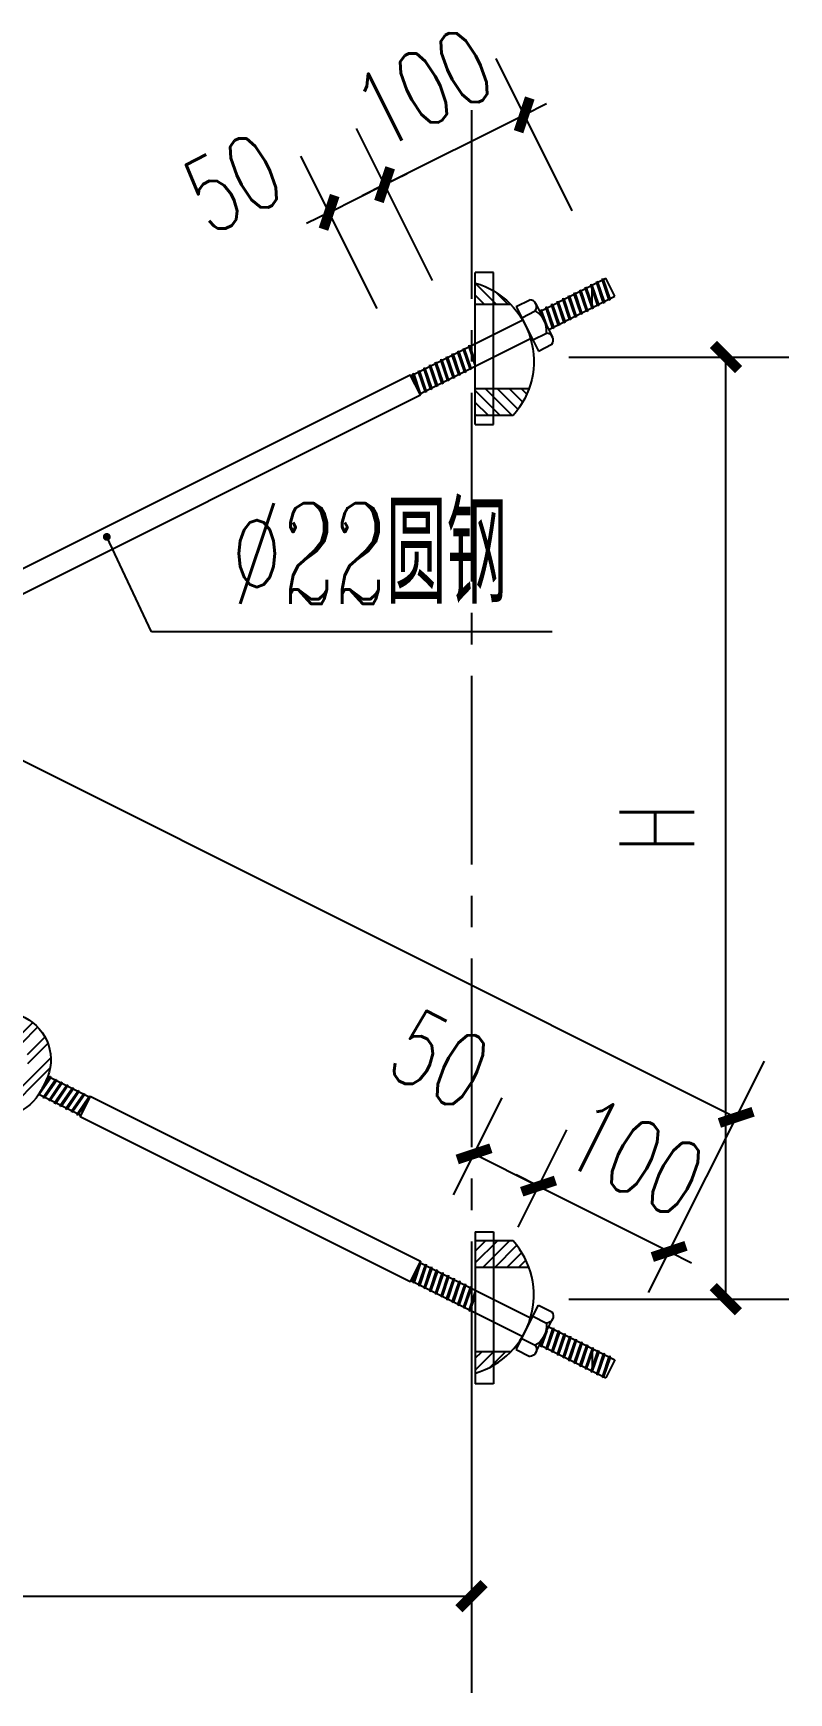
# Model space of a CAD drawing. Extents: x -17471 to 313636, y -71590 to 757901.
# Drawn here: x 203446 to 207579, y 704707 to 713785 of the extents above; entities that cross this region are included whole.
import ezdxf
from ezdxf.enums import TextEntityAlignment as Align

# ---------------------------------------------------------------- set-up
doc = ezdxf.new("R2010")
doc.units = 0
doc.header["$LTSCALE"] = 1000
doc.header["$MEASUREMENT"] = 0
for name, pattern in [('ACAD_ISO10W100', [18, 12, -3, 0, -3]), ('CENTER2', [1.125, 0.75, -0.125, 0.125, -0.125]), ('CONTINUOUS1', [0]), ('DASHED', [0.75, 0.5, -0.25])]:
    doc.linetypes.add(name, pattern=pattern)
for name, color, linetype in [('003_THICK', 7, 'CONTINUOUS1'), ('LAYER4', 4, 'Continuous'), ('PUB_DIM', 3, 'Continuous'), ('THIN', 7, 'Continuous'), ('刚架', 2, 'Continuous'), ('填充', 8, 'Continuous'), ('支撑', 4, 'Continuous'), ('板', 4, 'Continuous'), ('标注', 7, 'Continuous'), ('轴线', 3, 'ACAD_ISO10W100')]:
    doc.layers.add(name, color=color, linetype=linetype)
doc.layers.add('Z-详图标注', color=3, linetype='Continuous', lineweight=18)
doc.styles.add('_TCH_DIM_T3', font='SIMPLEX', dxfattribs={"width": 0.705882, "bigfont": 'GBCBIG'})
doc.styles.add('TSSD_Label', font='complex.shx', dxfattribs={"width": 0.7, "bigfont": 'hztxt.shx'})
doc.dimstyles.new('_TCH_ARCH&&100', dxfattribs={"dimtxt": 297.5, "dimasz": 100, "dimexe": 250, "dimexo": 300, "dimgap": 126.25, "dimtad": 1, "dimdec": 0, "dimzin": 0, "dimdsep": 46, "dimtxsty": '_TCH_DIM_T3', "dimblk": 'ARCHTICK', "dimcen": 0.09, "dimclrt": 7, "dimazin": 2, "dimtfac": 1, "dimtdec": 0, "dimtix": 1, "dimtmove": 2, "dimatfit": 3, "dimfxl": 0, "dimtolj": 1, "dimtzin": 0, "dimarcsym": 0})

# ---------------------------------------------------------------- blocks, each defined once
blk = doc.blocks.new('*X665')
at = {"layer": '填充', "linetype": 'Continuous'}
for p, q in [((15640600.8, -855722.4), (15640673.6, -855649.5)), ((15640617.5, -855628.6), (15640625.4, -855620.6)), ((15640624.1, -855741.2), (15640695.3, -855670.1)), ((15640650.5, -855792), (15640728.2, -855714.3)), ((15640651.4, -855833.3), (15640741.3, -855743.4)), ((15640495.4, -856066.4), (15640753.3, -855808.5)), ((15640536.3, -856067.7), (15640749.9, -855854.1)), ((15640406.5, -856036), (15640482.7, -855959.8)), ((15640424.9, -855940.4), (15640430.5, -855934.9)), ((15640435.2, -856049.5), (15640517.3, -855967.4))]:
    blk.add_line(p, q, dxfattribs=at)
blk = doc.blocks.new('A$C3B5F1999')
at = {"layer": '板', "lineweight": -3}
h = blk.add_hatch(dxfattribs=at)
h.set_pattern_fill('ANSI31', color=256, scale=11.25, style=0)
h.set_pattern_definition([(225, (1544786.093, 1161578.04), (25.25697034, -25.25697034), [])])
h.paths.add_polyline_path([(227.3, 494.1, 0.095394), (160.5, 606.6), (0, 606.6), (0, 494.1)])
h.paths.add_polyline_path([(0, 135.7), (0, 44.9, 0.128822), (150.1, 135.7)])
for p, q in [((0, 645.3), (76.8, 645.3)), ((0, 645.3), (0, 0)), ((76.8, 645.3), (76.8, 0)), ((160.5, 606.6), (0, 606.6)), ((160.5, 606.6), (0, 606.6)), ((227.3, 494.1), (0, 494.1)), ((150.1, 135.7), (0, 135.7)), ((76.8, 0), (0, 0))]:
    blk.add_line(p, q, dxfattribs=at)
blk.add_arc((-98.2, 376.8), 346.1, 286.4909, 41.61835, dxfattribs=at)
blk = doc.blocks.new('_ArchTick')
at = {"color": 0, "linetype": 'ByBlock', "const_width": 0.4}
blk.add_lwpolyline([(-0.5, -0.5), (0.5, 0.5)], dxfattribs=at)
blk = doc.blocks.new('*D3128')
at = {"layer": 'Defpoints', "color": 0, "transparency": 16777216}
for p in [(8489082.6, -2319378.5), (8496582.6, -2319378.5), (8496582.6, -2320360.3)]:
    blk.add_point(p, dxfattribs=at)
at = {"layer": 'PUB_DIM', "color": 0, "lineweight": -2, "transparency": 16777216}
for p, q in [((8489082.6, -2319678.5), (8489082.6, -2320610.3)), ((8496582.6, -2319678.5), (8496582.6, -2320610.3)), ((8489082.6, -2320360.3), (8496582.6, -2320360.3))]:
    blk.add_line(p, q, dxfattribs=at)
at = {"layer": 'PUB_DIM', "color": 0, "lineweight": -2, "transparency": 16777216, "xscale": 100, "yscale": 100, "zscale": 100, "rotation": 180}
blk.add_blockref('_ArchTick', (8489082.6, -2320360.3), dxfattribs=at)
at = {"layer": 'PUB_DIM', "color": 0, "lineweight": -2, "transparency": 16777216, "xscale": 100, "yscale": 100, "zscale": 100}
blk.add_blockref('_ArchTick', (8496582.6, -2320360.3), dxfattribs=at)
at = {"layer": 'PUB_DIM', "color": 7, "transparency": 16777216, "insert": (8492832.6, -2320085.3), "char_height": 297.5, "attachment_point": 5, "style": '_TCH_DIM_T3'}
blk.add_mtext('\\A1;B', dxfattribs=at)
blk = doc.blocks.new('*D3129')
at = {"layer": 'Defpoints', "color": 0, "transparency": 16777216}
for p in [(8496669.5, -2315431.8), (8497594.3, -2315431.8), (8496669.5, -2319179.3)]:
    blk.add_point(p, dxfattribs=at)
at = {"layer": 'PUB_DIM', "color": 0, "lineweight": -2, "transparency": 16777216}
for p, q in [((8496969.5, -2315431.8), (8497844.3, -2315431.8)), ((8497594.3, -2319179.3), (8497594.3, -2315431.8)), ((8496969.5, -2319179.3), (8497844.3, -2319179.3))]:
    blk.add_line(p, q, dxfattribs=at)
at = {"layer": 'PUB_DIM', "color": 0, "lineweight": -2, "transparency": 16777216, "xscale": 100, "yscale": 100, "zscale": 100}
for p, rotation in [((8497594.3, -2315431.8), 90), ((8497594.3, -2319179.3), 270)]:
    blk.add_blockref('_ArchTick', p, dxfattribs=dict(at, rotation=rotation))
at = {"layer": 'PUB_DIM', "color": 7, "transparency": 16777216, "insert": (8497319.3, -2317305.6), "char_height": 297.5, "attachment_point": 5, "rotation": 90, "style": '_TCH_DIM_T3'}
blk.add_mtext('\\A1;H', dxfattribs=at)
blk = doc.blocks.new('*D3130')
at = {"layer": 'Defpoints', "color": 0, "transparency": 16777216}
for p in [(8488548.2, -2315118.7), (8497635.2, -2318456), (8497152.7, -2319420.9)]:
    blk.add_point(p, dxfattribs=at)
at = {"layer": 'PUB_DIM', "color": 0, "lineweight": -2, "transparency": 16777216}
for p, q in [((8488682.4, -2314850.3), (8489142.5, -2313930.1)), ((8489030.7, -2314153.7), (8497635.2, -2318456)), ((8497286.9, -2319152.6), (8497747, -2318232.4))]:
    blk.add_line(p, q, dxfattribs=at)
at = {"layer": 'PUB_DIM', "color": 0, "lineweight": -2, "transparency": 16777216, "xscale": 100, "yscale": 100, "zscale": 100}
for p, rotation in [((8489030.7, -2314153.7), 153.4349488244253), ((8497635.2, -2318456), 333.4349488244252)]:
    blk.add_blockref('_ArchTick', p, dxfattribs=dict(at, rotation=rotation))
at = {"layer": 'PUB_DIM', "color": 7, "transparency": 16777216, "insert": (8493455.9, -2316058.9), "char_height": 297.5, "attachment_point": 5, "rotation": 333.43495, "style": '_TCH_DIM_T3'}
blk.add_mtext('\\A1;L', dxfattribs=at)
blk = doc.blocks.new('*D3133')
at = {"layer": 'Defpoints', "color": 0, "transparency": 16777216}
for p in [(8496791.8, -2314468.4), (8497116.9, -2315118.7), (8496561.8, -2315396.2)]:
    blk.add_point(p, dxfattribs=at)
at = {"layer": 'PUB_DIM', "color": 0, "lineweight": -2, "transparency": 16777216}
for p, q in [((8496982.8, -2314850.3), (8496680, -2314244.8)), ((8496791.8, -2314468.4), (8496881.3, -2314423.7)), ((8496236.7, -2314746), (8496791.8, -2314468.4)), ((8496427.6, -2315127.9), (8496124.9, -2314522.4)), ((8496236.7, -2314746), (8496147.2, -2314790.7))]:
    blk.add_line(p, q, dxfattribs=at)
at = {"layer": 'PUB_DIM', "color": 0, "lineweight": -2, "transparency": 16777216, "xscale": 100, "yscale": 100, "zscale": 100}
for p, rotation in [((8496791.8, -2314468.4), 206.5650511775778), ((8496236.7, -2314746), 26.56505117757779)]:
    blk.add_blockref('_ArchTick', p, dxfattribs=dict(at, rotation=rotation))
at = {"layer": 'PUB_DIM', "color": 7, "transparency": 16777216, "insert": (8496391.3, -2314361.2), "char_height": 297.5, "attachment_point": 5, "rotation": 26.56505, "style": '_TCH_DIM_T3'}
blk.add_mtext('\\A1;100', dxfattribs=at)
blk = doc.blocks.new('*D3134')
at = {"layer": 'Defpoints', "color": 0, "transparency": 16777216}
for p in [(8496236.7, -2314746), (8496561.8, -2315396.2), (8496341.1, -2315506.6)]:
    blk.add_point(p, dxfattribs=at)
at = {"layer": 'PUB_DIM', "color": 0, "lineweight": -2, "transparency": 16777216}
for p, q in [((8496427.6, -2315127.9), (8496124.9, -2314522.4)), ((8496206.9, -2315238.3), (8495904.2, -2314632.7)), ((8496236.7, -2314746), (8496326.1, -2314701.3)), ((8496016, -2314856.4), (8496236.7, -2314746)), ((8496016, -2314856.4), (8495926.5, -2314901.1))]:
    blk.add_line(p, q, dxfattribs=at)
at = {"layer": 'PUB_DIM', "color": 0, "lineweight": -2, "transparency": 16777216, "xscale": 100, "yscale": 100, "zscale": 100}
for p, rotation in [((8496236.7, -2314746), 206.5650511774648), ((8496016, -2314856.4), 26.56505117746484)]:
    blk.add_blockref('_ArchTick', p, dxfattribs=dict(at, rotation=rotation))
at = {"layer": 'PUB_DIM', "color": 7, "transparency": 16777216, "insert": (8495634.5, -2314739.6), "char_height": 297.5, "attachment_point": 5, "rotation": 26.56505, "style": '_TCH_DIM_T3'}
blk.add_mtext('\\A1;50', dxfattribs=at)
blk = doc.blocks.new('*D3137')
at = {"layer": 'Defpoints', "color": 0, "transparency": 16777216}
for p in [(8497368.5, -2318989.4), (8496633.4, -2319161.2), (8497152.7, -2319420.9)]:
    blk.add_point(p, dxfattribs=at)
at = {"layer": 'PUB_DIM', "color": 0, "lineweight": -2, "transparency": 16777216}
for p, q in [((8496767.5, -2318892.9), (8496960.9, -2318506.1)), ((8496849.1, -2318729.7), (8496759.7, -2318685)), ((8496849.1, -2318729.7), (8497368.5, -2318989.4)), ((8497286.9, -2319152.6), (8497480.3, -2318765.8)), ((8497368.5, -2318989.4), (8497457.9, -2319034.1))]:
    blk.add_line(p, q, dxfattribs=at)
at = {"layer": 'PUB_DIM', "color": 0, "lineweight": -2, "transparency": 16777216, "xscale": 100, "yscale": 100, "zscale": 100}
for p, rotation in [((8496849.1, -2318729.7), 333.4349488245659), ((8497368.5, -2318989.4), 153.4349488245659)]:
    blk.add_blockref('_ArchTick', p, dxfattribs=dict(at, rotation=rotation))
at = {"layer": 'PUB_DIM', "color": 7, "transparency": 16777216, "insert": (8497231.8, -2318613.6), "char_height": 297.5, "attachment_point": 5, "rotation": 333.43495, "style": '_TCH_DIM_T3'}
blk.add_mtext('\\A1;100', dxfattribs=at)
blk = doc.blocks.new('*D3138')
at = {"layer": 'Defpoints', "color": 0, "transparency": 16777216}
for p in [(8496849.1, -2318729.7), (8496376.9, -2319033), (8496633.4, -2319161.2)]:
    blk.add_point(p, dxfattribs=at)
at = {"layer": 'PUB_DIM', "color": 0, "lineweight": -2, "transparency": 16777216}
for p, q in [((8496511, -2318764.7), (8496704.4, -2318377.8)), ((8496767.5, -2318892.9), (8496960.9, -2318506.1)), ((8496592.6, -2318601.4), (8496849.1, -2318729.7))]:
    blk.add_line(p, q, dxfattribs=at)
at = {"layer": 'PUB_DIM', "color": 0, "lineweight": -2, "transparency": 16777216, "xscale": 100, "yscale": 100, "zscale": 100}
for p, rotation in [((8496592.6, -2318601.4), 153.4349488245031), ((8496849.1, -2318729.7), 333.4349488245031)]:
    blk.add_blockref('_ArchTick', p, dxfattribs=dict(at, rotation=rotation))
at = {"layer": 'PUB_DIM', "color": 7, "transparency": 16777216, "insert": (8496457.1, -2318226.2), "char_height": 297.5, "attachment_point": 5, "rotation": 333.43495, "style": '_TCH_DIM_T3'}
blk.add_mtext('\\A1;50', dxfattribs=at)
blk = doc.blocks.new('2a')
at = {"layer": '003_THICK'}
for points in [[(8496760.3, -2315231.2), (8496848.8, -2315408)], [(8496760.3, -2319380), (8496848.8, -2319203.1)]]:
    blk.add_lwpolyline(points, dxfattribs=at)
at = {"layer": 'LAYER4'}
blk.add_lwpolyline([(8493825.4, -2317568.7), (8494805.7, -2318058.8, -0.414214), (8494889.6, -2318310.4), (8494870.7, -2318348.3, -0.414214), (8494619.1, -2318432.1), (8493638.8, -2317942, -0.414214), (8493554.9, -2317690.4), (8493573.9, -2317652.5, -0.414214)], format="xyb", close=True, dxfattribs=at)
at = {"layer": '刚架', "color": 5, "linetype": 'DASHED'}
for p, q in [((8497062.6, -2315235.3), (8497062.6, -2315145.8)), ((8497062.6, -2319375.9), (8497062.6, -2319465.3))]:
    blk.add_line(p, q, dxfattribs=at)
at = {"layer": '支撑', "linetype": 'Continuous'}
for p, q in [((8496853.7, -2315250.3), (8497116.9, -2315118.7)), ((8497152.7, -2315190.2), (8497116.9, -2315118.7)), ((8496889.5, -2315321.8), (8497152.7, -2315190.2)), ((8496341.1, -2315506.6), (8496786.7, -2315283.8)), ((8496376.9, -2315578.2), (8496822.4, -2315355.4)), ((8492832.6, -2317255.3), (8496338.8, -2315502.1)), ((8496379.1, -2315582.6), (8496338.8, -2315502.1)), ((8492933.2, -2317305.6), (8496379.1, -2315582.6)), ((8495063.9, -2318376.5), (8494897.2, -2318293.1)), ((8495028.1, -2318448.1), (8494861.4, -2318364.7)), ((8495066.1, -2318372), (8495025.9, -2318452.5)), ((8495066.1, -2318372), (8496379.1, -2319028.5)), ((8495025.9, -2318452.5), (8496338.8, -2319109)), ((8496379.1, -2319028.5), (8496338.8, -2319109)), ((8496376.9, -2319033), (8496822.4, -2319255.8)), ((8496341.1, -2319104.5), (8496786.7, -2319327.3)), ((8496889.5, -2319289.3), (8497152.7, -2319420.9)), ((8496853.7, -2319360.9), (8497116.9, -2319492.5)), ((8497152.7, -2319420.9), (8497116.9, -2319492.5))]:
    blk.add_line(p, q, dxfattribs=at)
for points in [[(8496760.3, -2315231.2), (8496814, -2315204.3)], [(8496838.5, -2315219.7), (8496904.8, -2315352.4)], [(8496782.4, -2315275.4), (8496836.1, -2315248.5)], [(8496826.7, -2315363.8), (8496880.3, -2315337)], [(8496848.8, -2315408), (8496902.4, -2315381.2)], [(8496826.7, -2319247.3), (8496880.3, -2319274.2)], [(8496848.8, -2319203.1), (8496902.4, -2319230)], [(8496838.5, -2319391.4), (8496904.8, -2319258.8)], [(8496760.3, -2319380), (8496814, -2319406.8)], [(8496782.4, -2319335.8), (8496836.1, -2319362.6)]]:
    blk.add_lwpolyline(points, dxfattribs=at)
for points in [[(8496836.1, -2315248.6, 0.607359), (8496814, -2315204.3, 0.607359)], [(8496880.3, -2315337, 0.303653), (8496836.1, -2315248.5, 0.303653)], [(8496902.4, -2315381.2, 0.607359), (8496880.3, -2315337, 0.607359)], [(8496902.4, -2319230, -0.607359), (8496880.3, -2319274.2, -0.607359)], [(8496880.3, -2319274.2, -0.303653), (8496836.1, -2319362.6, -0.303653)], [(8496836.1, -2319362.6, -0.607359), (8496814, -2319406.8, -0.607359)]]:
    blk.add_lwpolyline(points, format="xyb", dxfattribs=at)
at = {"layer": '标注', "linetype": 'Continuous'}
for p, q in [((8497035.8, -2315159.2), (8497036.4, -2315153.3)), ((8497061.6, -2315235.8), (8497035.8, -2315159.2)), ((8497065.5, -2315239.4), (8497036.4, -2315153.3)), ((8497036.4, -2315153.3), (8497040.3, -2315157)), ((8497066.2, -2315233.5), (8497040.3, -2315157)), ((8497058.2, -2315148.1), (8497058.8, -2315142.1)), ((8497084, -2315224.6), (8497058.2, -2315148.1)), ((8497087.9, -2315228.2), (8497058.8, -2315142.1)), ((8497058.8, -2315142.1), (8497062.7, -2315145.8)), ((8497088.5, -2315222.3), (8497062.7, -2315145.8)), ((8497080.5, -2315136.9), (8497081.2, -2315131)), ((8497106.4, -2315213.4), (8497080.5, -2315136.9)), ((8497110.2, -2315217.1), (8497081.2, -2315131)), ((8497081.2, -2315131), (8497085, -2315134.6)), ((8497110.9, -2315211.1), (8497085, -2315134.6)), ((8497102.9, -2315125.7), (8497103.5, -2315119.8)), ((8497128.7, -2315202.2), (8497102.9, -2315125.7)), ((8497132.6, -2315205.9), (8497103.5, -2315119.8)), ((8497103.5, -2315119.8), (8497107.4, -2315123.4)), ((8497133.2, -2315200), (8497107.4, -2315123.4)), ((8496901.6, -2315226.3), (8496902.3, -2315220.4)), ((8496927.5, -2315302.8), (8496901.6, -2315226.3)), ((8496931.3, -2315306.5), (8496902.3, -2315220.4)), ((8496902.3, -2315220.4), (8496906.2, -2315224.1)), ((8496932, -2315300.6), (8496906.2, -2315224.1)), ((8496924, -2315215.1), (8496924.6, -2315209.2)), ((8496949.8, -2315291.7), (8496924, -2315215.1)), ((8496953.7, -2315295.3), (8496924.6, -2315209.2)), ((8496924.6, -2315209.2), (8496928.5, -2315212.9)), ((8496954.4, -2315289.4), (8496928.5, -2315212.9)), ((8496946.4, -2315204), (8496947, -2315198)), ((8496972.2, -2315280.5), (8496946.4, -2315204)), ((8496976.1, -2315284.1), (8496947, -2315198)), ((8496947, -2315198), (8496950.9, -2315201.7)), ((8496976.7, -2315278.2), (8496950.9, -2315201.7)), ((8496968.7, -2315192.8), (8496969.4, -2315186.9)), ((8496994.6, -2315269.3), (8496968.7, -2315192.8)), ((8496998.4, -2315273), (8496969.4, -2315186.9)), ((8496969.4, -2315186.9), (8496973.2, -2315190.5)), ((8496999.1, -2315267), (8496973.2, -2315190.5)), ((8496991.1, -2315181.6), (8496991.7, -2315175.7)), ((8497016.9, -2315258.1), (8496991.1, -2315181.6)), ((8497020.8, -2315261.8), (8496991.7, -2315175.7)), ((8496991.7, -2315175.7), (8496995.6, -2315179.3)), ((8497021.4, -2315255.9), (8496995.6, -2315179.3)), ((8497013.4, -2315170.4), (8497014.1, -2315164.5)), ((8497039.3, -2315246.9), (8497013.4, -2315170.4)), ((8497043.2, -2315250.6), (8497014.1, -2315164.5)), ((8497014.1, -2315164.5), (8497018, -2315168.2)), ((8497043.8, -2315244.7), (8497018, -2315168.2)), ((8497084, -2315224.6), (8497087.9, -2315228.2)), ((8497088.5, -2315222.3), (8497087.9, -2315228.2)), ((8497106.4, -2315213.4), (8497110.2, -2315217.1)), ((8497110.9, -2315211.1), (8497110.2, -2315217.1)), ((8497128.7, -2315202.2), (8497132.6, -2315205.9)), ((8497133.2, -2315200), (8497132.6, -2315205.9)), ((8496856.9, -2315248.7), (8496857.6, -2315242.8)), ((8496865.2, -2315273.1), (8496856.9, -2315248.7)), ((8496873.3, -2315289.4), (8496857.6, -2315242.8)), ((8496857.6, -2315242.8), (8496861.4, -2315246.4)), ((8496881.4, -2315305.6), (8496861.4, -2315246.4)), ((8496879.3, -2315237.5), (8496879.9, -2315231.6)), ((8496905.1, -2315314), (8496879.3, -2315237.5)), ((8496909, -2315317.7), (8496879.9, -2315231.6)), ((8496879.9, -2315231.6), (8496883.8, -2315235.2)), ((8496909.6, -2315311.8), (8496883.8, -2315235.2)), ((8496949.8, -2315291.7), (8496953.7, -2315295.3)), ((8496954.4, -2315289.4), (8496953.7, -2315295.3)), ((8496972.2, -2315280.5), (8496976.1, -2315284.1)), ((8496976.7, -2315278.2), (8496976.1, -2315284.1)), ((8496994.6, -2315269.3), (8496998.4, -2315273)), ((8496999.1, -2315267), (8496998.4, -2315273)), ((8497016.9, -2315258.1), (8497020.8, -2315261.8)), ((8497021.4, -2315255.9), (8497020.8, -2315261.8)), ((8497039.3, -2315246.9), (8497043.2, -2315250.6)), ((8497043.8, -2315244.7), (8497043.2, -2315250.6)), ((8497061.6, -2315235.8), (8497065.5, -2315239.4)), ((8497066.2, -2315233.5), (8497065.5, -2315239.4)), ((8496905.1, -2315314), (8496909, -2315317.7)), ((8496909.6, -2315311.8), (8496909, -2315317.7)), ((8496927.5, -2315302.8), (8496931.3, -2315306.5)), ((8496932, -2315300.6), (8496931.3, -2315306.5)), ((8496505.9, -2315424.2), (8496506.6, -2315418.3)), ((8496531.7, -2315500.7), (8496505.9, -2315424.2)), ((8496535.6, -2315504.4), (8496506.6, -2315418.3)), ((8496506.6, -2315418.3), (8496510.4, -2315421.9)), ((8496536.3, -2315498.4), (8496510.4, -2315421.9)), ((8496528.3, -2315413), (8496528.9, -2315407.1)), ((8496554.1, -2315489.5), (8496528.3, -2315413)), ((8496558, -2315493.2), (8496528.9, -2315407.1)), ((8496528.9, -2315407.1), (8496532.8, -2315410.7)), ((8496558.6, -2315487.3), (8496532.8, -2315410.7)), ((8496550.6, -2315401.8), (8496551.3, -2315395.9)), ((8496576.5, -2315478.3), (8496550.6, -2315401.8)), ((8496580.3, -2315482), (8496551.3, -2315395.9)), ((8496551.3, -2315395.9), (8496555.1, -2315399.6)), ((8496581, -2315476.1), (8496555.1, -2315399.6)), ((8496573, -2315390.6), (8496573.6, -2315384.7)), ((8496597.6, -2315463.5), (8496573, -2315390.6)), ((8496597.6, -2315455.6), (8496573.6, -2315384.7)), ((8496573.6, -2315384.7), (8496577.5, -2315388.4)), ((8496597.6, -2315447.8), (8496577.5, -2315388.4)), ((8496371.7, -2315491.3), (8496372.4, -2315485.4)), ((8496397.6, -2315567.8), (8496371.7, -2315491.3)), ((8496372.4, -2315485.4), (8496376.3, -2315489)), ((8496401.5, -2315571.4), (8496372.4, -2315485.4)), ((8496402.1, -2315565.5), (8496376.3, -2315489)), ((8496394.1, -2315480.1), (8496394.7, -2315474.2)), ((8496419.9, -2315556.6), (8496394.1, -2315480.1)), ((8496394.7, -2315474.2), (8496398.6, -2315477.8)), ((8496423.8, -2315560.3), (8496394.7, -2315474.2)), ((8496424.5, -2315554.4), (8496398.6, -2315477.8)), ((8496416.5, -2315468.9), (8496417.1, -2315463)), ((8496442.3, -2315545.4), (8496416.5, -2315468.9)), ((8496446.2, -2315549.1), (8496417.1, -2315463)), ((8496417.1, -2315463), (8496421, -2315466.6)), ((8496446.8, -2315543.2), (8496421, -2315466.6)), ((8496438.8, -2315457.7), (8496439.5, -2315451.8)), ((8496464.7, -2315534.2), (8496438.8, -2315457.7)), ((8496468.5, -2315537.9), (8496439.5, -2315451.8)), ((8496439.5, -2315451.8), (8496443.3, -2315455.5)), ((8496469.2, -2315532), (8496443.3, -2315455.5)), ((8496461.2, -2315446.5), (8496461.8, -2315440.6)), ((8496487, -2315523.1), (8496461.2, -2315446.5)), ((8496490.9, -2315526.7), (8496461.8, -2315440.6)), ((8496461.8, -2315440.6), (8496465.7, -2315444.3)), ((8496491.5, -2315520.8), (8496465.7, -2315444.3)), ((8496483.5, -2315435.4), (8496484.2, -2315429.5)), ((8496509.4, -2315511.9), (8496483.5, -2315435.4)), ((8496513.3, -2315515.5), (8496484.2, -2315429.5)), ((8496484.2, -2315429.5), (8496488.1, -2315433.1)), ((8496513.9, -2315509.6), (8496488.1, -2315433.1)), ((8496554.1, -2315489.5), (8496558, -2315493.2)), ((8496558.6, -2315487.3), (8496558, -2315493.2)), ((8496576.5, -2315478.3), (8496580.3, -2315482)), ((8496581, -2315476.1), (8496580.3, -2315482)), ((8496338.8, -2315502.1), (8496343.3, -2315505.5)), ((8496349.4, -2315502.4), (8496350, -2315496.5)), ((8496371, -2315566.4), (8496349.4, -2315502.4)), ((8496350, -2315496.5), (8496353.9, -2315500.2)), ((8496379.1, -2315582.6), (8496350, -2315496.5)), ((8496379.7, -2315576.7), (8496353.9, -2315500.2)), ((8496419.9, -2315556.6), (8496423.8, -2315560.3)), ((8496424.5, -2315554.4), (8496423.8, -2315560.3)), ((8496442.3, -2315545.4), (8496446.2, -2315549.1)), ((8496446.8, -2315543.2), (8496446.2, -2315549.1)), ((8496464.7, -2315534.2), (8496468.5, -2315537.9)), ((8496469.2, -2315532), (8496468.5, -2315537.9)), ((8496487, -2315523.1), (8496490.9, -2315526.7)), ((8496491.5, -2315520.8), (8496490.9, -2315526.7)), ((8496509.4, -2315511.9), (8496513.3, -2315515.5)), ((8496513.9, -2315509.6), (8496513.3, -2315515.5)), ((8496531.7, -2315500.7), (8496535.6, -2315504.4)), ((8496536.3, -2315498.4), (8496535.6, -2315504.4)), ((8496379.7, -2315576.7), (8496379.1, -2315582.6)), ((8496397.6, -2315567.8), (8496401.5, -2315571.4)), ((8496402.1, -2315565.5), (8496401.5, -2315571.4)), ((8495309.1, -2316525.2), (8495132, -2316147.2)), ((8496903.6, -2316525.2), (8495309.1, -2316525.2)), ((8494909, -2318299.1), (8494863.3, -2318365.7)), ((8494909.6, -2318293.8), (8494864.9, -2318358.9)), ((8494904.5, -2318296.8), (8494874.7, -2318340.3)), ((8494932, -2318305), (8494880.6, -2318379.9)), ((8494926.9, -2318308), (8494881.2, -2318374.6)), ((8494931.4, -2318310.2), (8494885.7, -2318376.8)), ((8494954.3, -2318316.1), (8494902.9, -2318391)), ((8494949.2, -2318319.2), (8494903.5, -2318385.8)), ((8494904.5, -2318296.8), (8494909.6, -2318293.8)), ((8494953.7, -2318321.4), (8494908, -2318388)), ((8494909, -2318299.1), (8494909.6, -2318293.8)), ((8494976.7, -2318327.3), (8494925.3, -2318402.2)), ((8494971.6, -2318330.4), (8494925.9, -2318396.9)), ((8494926.9, -2318308), (8494932, -2318305)), ((8494976.1, -2318332.6), (8494930.4, -2318399.2)), ((8494931.4, -2318310.2), (8494932, -2318305)), ((8494949.2, -2318319.2), (8494954.3, -2318316.1)), ((8494953.7, -2318321.4), (8494954.3, -2318316.1)), ((8494971.6, -2318330.4), (8494976.7, -2318327.3)), ((8494976.1, -2318332.6), (8494976.7, -2318327.3)), ((8494863.3, -2318365.7), (8494859.2, -2318368.1)), ((8494880.6, -2318379.9), (8494881.2, -2318374.6)), ((8494885.7, -2318376.8), (8494880.6, -2318379.9)), ((8494902.9, -2318391), (8494903.5, -2318385.8)), ((8494908, -2318388), (8494902.9, -2318391)), ((8494925.3, -2318402.2), (8494925.9, -2318396.9)), ((8494999.1, -2318338.5), (8494947.6, -2318413.4)), ((8494993.9, -2318341.5), (8494948.2, -2318408.1)), ((8494998.5, -2318343.8), (8494952.7, -2318410.4)), ((8495021.4, -2318349.7), (8494970, -2318424.6)), ((8495016.3, -2318352.7), (8494970.6, -2318419.3)), ((8495020.8, -2318355), (8494975.1, -2318421.6)), ((8495043.8, -2318360.9), (8494992.4, -2318435.8)), ((8495038.7, -2318363.9), (8494993, -2318430.5)), ((8494993.9, -2318341.5), (8494999.1, -2318338.5)), ((8495043.2, -2318366.2), (8494997.5, -2318432.7)), ((8494998.5, -2318343.8), (8494999.1, -2318338.5)), ((8495066.1, -2318372), (8495014.7, -2318446.9)), ((8495061, -2318375.1), (8495015.3, -2318441.7)), ((8495016.3, -2318352.7), (8495021.4, -2318349.7)), ((8495058, -2318388.3), (8495019.8, -2318443.9)), ((8495020.8, -2318355), (8495021.4, -2318349.7)), ((8495038.7, -2318363.9), (8495043.8, -2318360.9)), ((8495043.2, -2318366.2), (8495043.8, -2318360.9)), ((8495061, -2318375.1), (8495066.1, -2318372)), ((8494930.4, -2318399.2), (8494925.3, -2318402.2)), ((8494947.6, -2318413.4), (8494948.2, -2318408.1)), ((8494952.7, -2318410.4), (8494947.6, -2318413.4)), ((8494970, -2318424.6), (8494970.6, -2318419.3)), ((8494975.1, -2318421.6), (8494970, -2318424.6)), ((8494992.4, -2318435.8), (8494993, -2318430.5)), ((8494997.5, -2318432.7), (8494992.4, -2318435.8)), ((8495014.7, -2318446.9), (8495015.3, -2318441.7)), ((8495019.8, -2318443.9), (8495014.7, -2318446.9)), ((8495025.9, -2318452.5), (8495025.9, -2318446.9)), ((8496371, -2319044.8), (8496349.4, -2319108.7)), ((8496379.1, -2319028.5), (8496350, -2319114.6)), ((8496379.7, -2319034.4), (8496353.9, -2319111)), ((8496397.6, -2319043.4), (8496371.7, -2319119.9)), ((8496401.5, -2319039.7), (8496372.4, -2319125.8)), ((8496402.1, -2319045.6), (8496376.3, -2319122.1)), ((8496379.7, -2319034.4), (8496379.1, -2319028.5)), ((8496419.9, -2319054.5), (8496394.1, -2319131.1)), ((8496423.8, -2319050.9), (8496394.7, -2319137)), ((8496397.6, -2319043.4), (8496401.5, -2319039.7)), ((8496424.5, -2319056.8), (8496398.6, -2319133.3)), ((8496402.1, -2319045.6), (8496401.5, -2319039.7)), ((8496419.9, -2319054.5), (8496423.8, -2319050.9)), ((8496424.5, -2319056.8), (8496423.8, -2319050.9)), ((8496338.8, -2319109), (8496343.3, -2319105.7)), ((8496349.4, -2319108.7), (8496350, -2319114.6)), ((8496350, -2319114.6), (8496353.9, -2319111)), ((8496371.7, -2319119.9), (8496372.4, -2319125.8)), ((8496372.4, -2319125.8), (8496376.3, -2319122.1)), ((8496442.3, -2319065.7), (8496416.5, -2319142.2)), ((8496446.2, -2319062.1), (8496417.1, -2319148.1)), ((8496446.8, -2319068), (8496421, -2319144.5)), ((8496464.7, -2319076.9), (8496438.8, -2319153.4)), ((8496468.5, -2319073.2), (8496439.5, -2319159.3)), ((8496442.3, -2319065.7), (8496446.2, -2319062.1)), ((8496469.2, -2319079.1), (8496443.3, -2319155.7)), ((8496446.8, -2319068), (8496446.2, -2319062.1)), ((8496487, -2319088.1), (8496461.2, -2319164.6)), ((8496490.9, -2319084.4), (8496461.8, -2319170.5)), ((8496464.7, -2319076.9), (8496468.5, -2319073.2)), ((8496491.5, -2319090.3), (8496465.7, -2319166.9)), ((8496469.2, -2319079.1), (8496468.5, -2319073.2)), ((8496509.4, -2319099.3), (8496483.5, -2319175.8)), ((8496513.3, -2319095.6), (8496484.2, -2319181.7)), ((8496487, -2319088.1), (8496490.9, -2319084.4)), ((8496513.9, -2319101.5), (8496488.1, -2319178)), ((8496491.5, -2319090.3), (8496490.9, -2319084.4)), ((8496531.7, -2319110.4), (8496505.9, -2319187)), ((8496535.6, -2319106.8), (8496506.6, -2319192.9)), ((8496509.4, -2319099.3), (8496513.3, -2319095.6)), ((8496536.3, -2319112.7), (8496510.4, -2319189.2)), ((8496513.9, -2319101.5), (8496513.3, -2319095.6)), ((8496554.1, -2319121.6), (8496528.3, -2319198.1)), ((8496558, -2319118), (8496528.9, -2319204)), ((8496531.7, -2319110.4), (8496535.6, -2319106.8)), ((8496558.6, -2319123.9), (8496532.8, -2319200.4)), ((8496536.3, -2319112.7), (8496535.6, -2319106.8)), ((8496554.1, -2319121.6), (8496558, -2319118)), ((8496558.6, -2319123.9), (8496558, -2319118)), ((8496394.1, -2319131.1), (8496394.7, -2319137)), ((8496394.7, -2319137), (8496398.6, -2319133.3)), ((8496416.5, -2319142.2), (8496417.1, -2319148.1)), ((8496417.1, -2319148.1), (8496421, -2319144.5)), ((8496438.8, -2319153.4), (8496439.5, -2319159.3)), ((8496439.5, -2319159.3), (8496443.3, -2319155.7)), ((8496461.2, -2319164.6), (8496461.8, -2319170.5)), ((8496461.8, -2319170.5), (8496465.7, -2319166.9)), ((8496483.5, -2319175.8), (8496484.2, -2319181.7)), ((8496484.2, -2319181.7), (8496488.1, -2319178)), ((8496505.9, -2319187), (8496506.6, -2319192.9)), ((8496506.6, -2319192.9), (8496510.4, -2319189.2)), ((8496576.5, -2319132.8), (8496550.6, -2319209.3)), ((8496580.3, -2319129.1), (8496551.3, -2319215.2)), ((8496581, -2319135.1), (8496555.1, -2319211.6)), ((8496597.6, -2319147.7), (8496573, -2319220.5)), ((8496597.6, -2319155.5), (8496573.6, -2319226.4)), ((8496576.5, -2319132.8), (8496580.3, -2319129.1)), ((8496597.6, -2319163.3), (8496577.5, -2319222.8)), ((8496581, -2319135.1), (8496580.3, -2319129.1)), ((8496528.3, -2319198.1), (8496528.9, -2319204)), ((8496528.9, -2319204), (8496532.8, -2319200.4)), ((8496550.6, -2319209.3), (8496551.3, -2319215.2)), ((8496551.3, -2319215.2), (8496555.1, -2319211.6)), ((8496573, -2319220.5), (8496573.6, -2319226.4)), ((8496573.6, -2319226.4), (8496577.5, -2319222.8)), ((8496873.3, -2319321.8), (8496857.6, -2319368.4)), ((8496881.4, -2319305.5), (8496861.4, -2319364.7)), ((8496905.1, -2319297.1), (8496879.3, -2319373.6)), ((8496909, -2319293.5), (8496879.9, -2319379.6)), ((8496909.6, -2319299.4), (8496883.8, -2319375.9)), ((8496927.5, -2319308.3), (8496901.6, -2319384.8)), ((8496931.3, -2319304.6), (8496902.3, -2319390.7)), ((8496905.1, -2319297.1), (8496909, -2319293.5)), ((8496932, -2319310.6), (8496906.2, -2319387.1)), ((8496909.6, -2319299.4), (8496909, -2319293.5)), ((8496949.8, -2319319.5), (8496924, -2319396)), ((8496953.7, -2319315.8), (8496924.6, -2319401.9)), ((8496927.5, -2319308.3), (8496931.3, -2319304.6)), ((8496954.4, -2319321.7), (8496928.5, -2319398.3)), ((8496932, -2319310.6), (8496931.3, -2319304.6)), ((8496949.8, -2319319.5), (8496953.7, -2319315.8)), ((8496954.4, -2319321.7), (8496953.7, -2319315.8)), ((8496865.2, -2319338), (8496856.9, -2319362.5)), ((8496856.9, -2319362.5), (8496857.6, -2319368.4)), ((8496857.6, -2319368.4), (8496861.4, -2319364.7)), ((8496879.3, -2319373.6), (8496879.9, -2319379.6)), ((8496879.9, -2319379.6), (8496883.8, -2319375.9)), ((8496901.6, -2319384.8), (8496902.3, -2319390.7)), ((8496902.3, -2319390.7), (8496906.2, -2319387.1)), ((8496972.2, -2319330.7), (8496946.4, -2319407.2)), ((8496976.1, -2319327), (8496947, -2319413.1)), ((8496976.7, -2319332.9), (8496950.9, -2319409.4)), ((8496994.6, -2319341.8), (8496968.7, -2319418.4)), ((8496998.4, -2319338.2), (8496969.4, -2319424.3)), ((8496972.2, -2319330.7), (8496976.1, -2319327)), ((8496999.1, -2319344.1), (8496973.2, -2319420.6)), ((8496976.7, -2319332.9), (8496976.1, -2319327)), ((8497016.9, -2319353), (8496991.1, -2319429.5)), ((8497020.8, -2319349.4), (8496991.7, -2319435.5)), ((8496994.6, -2319341.8), (8496998.4, -2319338.2)), ((8497021.4, -2319355.3), (8496995.6, -2319431.8)), ((8496999.1, -2319344.1), (8496998.4, -2319338.2)), ((8497039.3, -2319364.2), (8497013.4, -2319440.7)), ((8497043.2, -2319360.5), (8497014.1, -2319446.6)), ((8497016.9, -2319353), (8497020.8, -2319349.4)), ((8497043.8, -2319366.5), (8497018, -2319443)), ((8497021.4, -2319355.3), (8497020.8, -2319349.4)), ((8497061.6, -2319375.4), (8497035.8, -2319451.9)), ((8497065.5, -2319371.7), (8497036.4, -2319457.8)), ((8497039.3, -2319364.2), (8497043.2, -2319360.5)), ((8497066.2, -2319377.6), (8497040.3, -2319454.2)), ((8497043.8, -2319366.5), (8497043.2, -2319360.5)), ((8497084, -2319386.6), (8497058.2, -2319463.1)), ((8497087.9, -2319382.9), (8497058.8, -2319469)), ((8497061.6, -2319375.4), (8497065.5, -2319371.7)), ((8497088.5, -2319388.8), (8497062.7, -2319465.3)), ((8497066.2, -2319377.6), (8497065.5, -2319371.7)), ((8497084, -2319386.6), (8497087.9, -2319382.9)), ((8497088.5, -2319388.8), (8497087.9, -2319382.9)), ((8496924, -2319396), (8496924.6, -2319401.9)), ((8496924.6, -2319401.9), (8496928.5, -2319398.3)), ((8496946.4, -2319407.2), (8496947, -2319413.1)), ((8496947, -2319413.1), (8496950.9, -2319409.4)), ((8496968.7, -2319418.4), (8496969.4, -2319424.3)), ((8496969.4, -2319424.3), (8496973.2, -2319420.6)), ((8496991.1, -2319429.5), (8496991.7, -2319435.5)), ((8496991.7, -2319435.5), (8496995.6, -2319431.8)), ((8497013.4, -2319440.7), (8497014.1, -2319446.6)), ((8497014.1, -2319446.6), (8497018, -2319443)), ((8497035.8, -2319451.9), (8497036.4, -2319457.8)), ((8497036.4, -2319457.8), (8497040.3, -2319454.2)), ((8497106.4, -2319397.7), (8497080.5, -2319474.3)), ((8497110.2, -2319394.1), (8497081.2, -2319480.2)), ((8497110.9, -2319400), (8497085, -2319476.5)), ((8497128.7, -2319408.9), (8497102.9, -2319485.4)), ((8497132.6, -2319405.3), (8497103.5, -2319491.4)), ((8497106.4, -2319397.7), (8497110.2, -2319394.1)), ((8497133.2, -2319411.2), (8497107.4, -2319487.7)), ((8497110.9, -2319400), (8497110.2, -2319394.1)), ((8497128.7, -2319408.9), (8497132.6, -2319405.3)), ((8497133.2, -2319411.2), (8497132.6, -2319405.3)), ((8497058.2, -2319463.1), (8497058.8, -2319469)), ((8497058.8, -2319469), (8497062.7, -2319465.3)), ((8497080.5, -2319474.3), (8497081.2, -2319480.2)), ((8497081.2, -2319480.2), (8497085, -2319476.5)), ((8497102.9, -2319485.4), (8497103.5, -2319491.4)), ((8497103.5, -2319491.4), (8497107.4, -2319487.7))]:
    blk.add_line(p, q, dxfattribs=at)
at = {"layer": '标注', "linetype": 'Continuous', "const_width": 15.6}
blk.add_lwpolyline([(8495124.2, -2316147.2, 1), (8495139.8, -2316147.2, 1)], format="xyb", close=True, dxfattribs=at)
at = {"layer": '轴线', "linetype": 'CENTER2'}
blk.add_line((8496582.6, -2314449.7), (8496582.6, -2320745), dxfattribs=at)
at = {"layer": 'Z-详图标注', "xscale": -0.9374999999999061, "yscale": 0.9374999999999061, "zscale": 0.9374999999674121, "rotation": 180}
blk.add_blockref('A$C3B5F1999', (8496597.6, -2315095.2), dxfattribs=at)
at = {"layer": 'Z-详图标注', "xscale": 0.9374999999999061, "yscale": 0.9374999999999061, "zscale": 0.9374999999999061}
blk.add_blockref('A$C3B5F1999', (8496597.6, -2319516), dxfattribs=at)
at = {"layer": '填充', "linetype": 'Continuous', "xscale": 0.888888889302721, "yscale": 0.888888889302721, "zscale": 0.888888889302721}
blk.add_blockref('*X665', (-5407983.5, -1557501.7), dxfattribs=at)
at = {"layer": 'THIN', "style": 'TSSD_Label', "width": 0.6}
blk.add_text('%%C22圆钢', height=400, dxfattribs=at).set_placement((8496174.5, -2316213.6), align=Align.MIDDLE_CENTER)
at = {"layer": 'PUB_DIM'}
for p1, p2, distance, text, picture, middle in [((8488548.2, -2315118.7), (8497152.7, -2319420.9), 1078.8, 'L', '*D3130', (8493455.9, -2316058.9)), ((8496561.8, -2315396.2), (8497116.9, -2315118.7), 727, '100', '*D3133', (8496391.3, -2314361.2)), ((8496669.5, -2319179.3), (8496669.5, -2315431.8), -924.7, 'H', '*D3129', (8497319.3, -2317305.6)), ((8496633.4, -2319161.2), (8497152.7, -2319420.9), 482.5, '100', '*D3137', (8497231.8, -2318613.6)), ((8489082.6, -2319378.5), (8496582.6, -2319378.5), -981.7, 'B', '*D3128', (8492832.6, -2320085.3))]:
    dim = blk.add_aligned_dim(p1=p1, p2=p2, distance=distance, text=text, dimstyle='_TCH_ARCH&&100', dxfattribs=at)
    dim.commit()
    dim.dimension.update_dxf_attribs({"geometry": picture, "text_midpoint": middle})
for base, p1, p2, angle, picture, middle in [((8496236.7, -2314746), (8496341.1, -2315506.6), (8496561.8, -2315396.2), 26.56505, '*D3134', (8495634.5, -2314739.6)), ((8496849.1, -2318729.7), (8496376.9, -2319033), (8496633.4, -2319161.2), 333.43495, '*D3138', (8496457.1, -2318226.2))]:
    dim = blk.add_linear_dim(base=base, p1=p1, p2=p2, angle=angle, text='50', dimstyle='_TCH_ARCH&&100', dxfattribs=at)
    dim.commit()
    dim.dimension.update_dxf_attribs({"geometry": picture, "text_midpoint": middle, "dimtype": 161})

msp = doc.modelspace()

# ---------------------------------------------------------------- block references
at = {"xscale": 1.375208333333333, "yscale": 1.375208333333333, "zscale": 1.375208333333333}
msp.add_blockref('2a', (-11478727.5, 3896214.9), dxfattribs=at)

doc.saveas('drawing.dxf')
